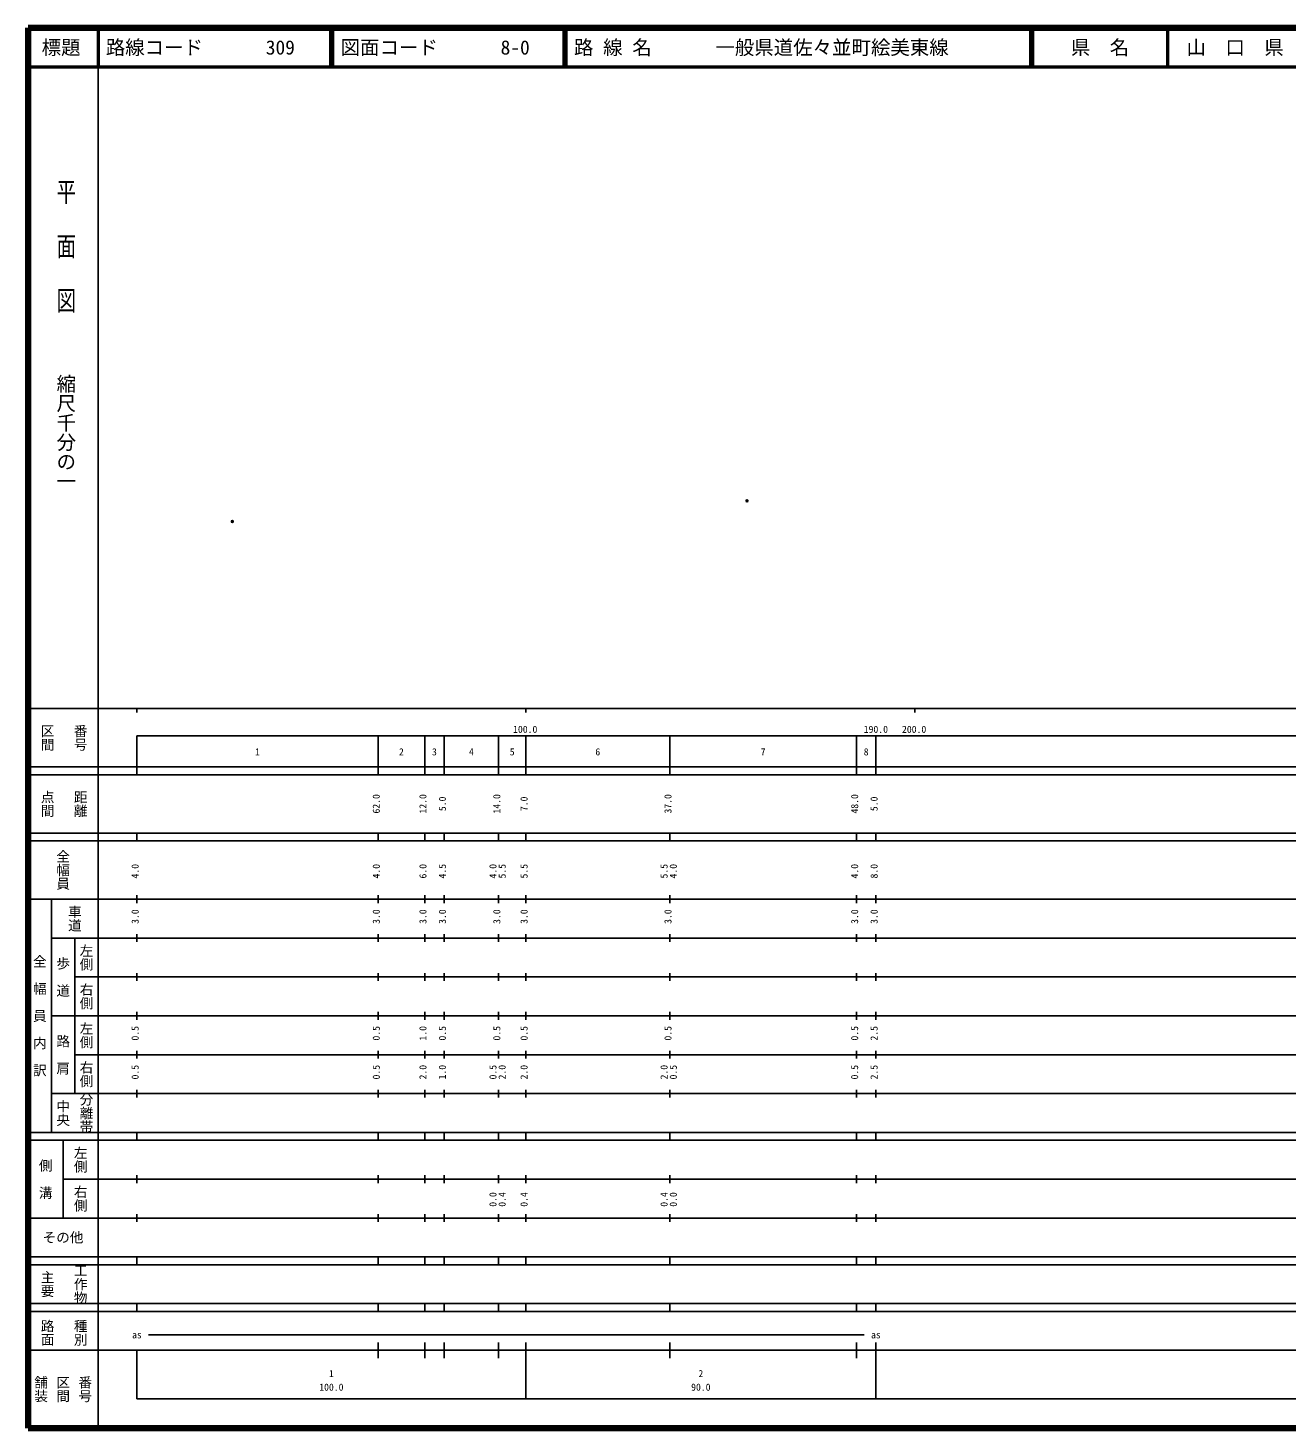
# Model space of a CAD drawing. Units: millimetres on the paper. Extents: x 40 to 680, y 20 to 380.
# Drawn here: x 40 to 363.7, y 20 to 380 of the extents above; entities that cross this region are included whole.
import ezdxf
from ezdxf.enums import TextEntityAlignment as Align

# ---------------------------------------------------------------- set-up
doc = ezdxf.new("R2010")
doc.units = ezdxf.units.MM
doc.header["$PDMODE"] = 32
doc.header["$PDSIZE"] = 0.5
doc.layers.add('M-OTRS', color=6, linetype='Continuous')
doc.layers.add('M-TTL-TXT', color=7, linetype='Continuous')
for name, color, linetype, lineweight in [('M-TTL', 2, 'Continuous', 140), ('M-TTL-BAND', 7, 'Continuous', 25), ('M-TTL-LINE', 7, 'Continuous', 50)]:
    doc.layers.add(name, color=color, linetype=linetype, lineweight=lineweight)
doc.styles.add('@ＭＳ ゴシック', font='')
doc.styles.add('ＭＳ ゴシック', font='')
doc.styles.get('@ＭＳ ゴシック').set_extended_font_data('@MS Gothic')
doc.styles.get('ＭＳ ゴシック').set_extended_font_data('MS Gothic')

msp = doc.modelspace()

# ---------------------------------------------------------------- linework, layer by layer
at = {"layer": 'M-OTRS'}
for p in [(224.865, 258.422), (92.541, 253.105)]:
    msp.add_point(p, dxfattribs=at)
at = {"layer": 'M-TTL'}
for p, q in [((40, 380), (40, 20)), ((680, 380), (40, 380)), ((40, 20), (680, 20))]:
    msp.add_line(p, q, dxfattribs=at)
at = {"layer": 'M-TTL-BAND'}
for p, q in [((58, 370), (58, 20)), ((40, 205), (579, 205)), ((68, 205), (68, 204)), ((168, 205), (168, 204)), ((268, 205), (268, 204)), ((68, 198), (579, 198)), ((68, 198), (68, 188)), ((130, 188), (130, 198)), ((142, 188), (142, 198)), ((147, 188), (147, 198)), ((161, 188), (161, 198)), ((168, 188), (168, 198)), ((205, 188), (205, 198)), ((253, 188), (253, 198)), ((258, 188), (258, 198)), ((40, 190), (579, 190)), ((40, 188), (579, 188)), ((40, 173), (579, 173)), ((68, 171), (68, 173)), ((130, 171), (130, 173)), ((142, 171), (142, 173)), ((147, 171), (147, 173)), ((161, 171), (161, 173)), ((168, 171), (168, 173)), ((205, 171), (205, 173)), ((253, 171), (253, 173)), ((258, 171), (258, 173)), ((40, 171), (579, 171)), ((40, 156), (579, 156)), ((46, 96), (46, 156)), ((68, 155), (68, 157)), ((130, 155), (130, 157)), ((142, 155), (142, 157)), ((147, 155), (147, 157)), ((161, 155), (161, 157)), ((168, 155), (168, 157)), ((205, 155), (205, 157)), ((253, 155), (253, 157)), ((258, 155), (258, 157)), ((46, 146), (579, 146)), ((52, 146), (52, 106)), ((68, 145), (68, 147)), ((130, 145), (130, 147)), ((142, 145), (142, 147)), ((147, 145), (147, 147)), ((161, 145), (161, 147)), ((168, 145), (168, 147)), ((205, 145), (205, 147)), ((253, 145), (253, 147)), ((258, 145), (258, 147)), ((68, 135), (68, 137)), ((130, 135), (130, 137)), ((142, 135), (142, 137)), ((147, 135), (147, 137)), ((161, 135), (161, 137)), ((168, 135), (168, 137)), ((205, 135), (205, 137)), ((253, 135), (253, 137)), ((258, 135), (258, 137)), ((52, 136), (579, 136)), ((46, 126), (579, 126)), ((68, 125), (68, 127)), ((130, 125), (130, 127)), ((142, 125), (142, 127)), ((147, 125), (147, 127)), ((161, 125), (161, 127)), ((168, 125), (168, 127)), ((205, 125), (205, 127)), ((253, 125), (253, 127)), ((258, 125), (258, 127)), ((52, 116), (579, 116)), ((68, 115), (68, 117)), ((130, 115), (130, 117)), ((142, 115), (142, 117)), ((147, 115), (147, 117)), ((161, 115), (161, 117)), ((168, 115), (168, 117)), ((205, 115), (205, 117)), ((253, 115), (253, 117)), ((258, 115), (258, 117)), ((46, 106), (579, 106)), ((68, 105), (68, 107)), ((130, 105), (130, 107)), ((142, 105), (142, 107)), ((147, 105), (147, 107)), ((161, 105), (161, 107)), ((168, 105), (168, 107)), ((205, 105), (205, 107)), ((253, 105), (253, 107)), ((258, 105), (258, 107)), ((40, 96), (579, 96)), ((40, 94), (579, 94)), ((49, 94), (49, 74)), ((68, 94), (68, 96)), ((130, 94), (130, 96)), ((142, 94), (142, 96)), ((147, 94), (147, 96)), ((161, 94), (161, 96)), ((168, 94), (168, 96)), ((205, 94), (205, 96)), ((253, 94), (253, 96)), ((258, 94), (258, 96)), ((49, 84), (579, 84)), ((68, 83), (68, 85)), ((130, 83), (130, 85)), ((142, 83), (142, 85)), ((147, 83), (147, 85)), ((161, 83), (161, 85)), ((168, 83), (168, 85)), ((205, 83), (205, 85)), ((253, 83), (253, 85)), ((258, 83), (258, 85)), ((40, 74), (579, 74)), ((68, 73), (68, 75)), ((130, 73), (130, 75)), ((142, 73), (142, 75)), ((147, 73), (147, 75)), ((161, 73), (161, 75)), ((168, 73), (168, 75)), ((205, 73), (205, 75)), ((253, 73), (253, 75)), ((258, 73), (258, 75)), ((40, 64), (579, 64)), ((40, 62), (579, 62)), ((68, 62), (68, 64)), ((130, 62), (130, 64)), ((142, 62), (142, 64)), ((147, 62), (147, 64)), ((161, 62), (161, 64)), ((168, 62), (168, 64)), ((205, 62), (205, 64)), ((253, 62), (253, 64)), ((258, 62), (258, 64)), ((40, 52), (579, 52)), ((68, 50), (68, 52)), ((130, 50), (130, 52)), ((142, 50), (142, 52)), ((147, 50), (147, 52)), ((161, 50), (161, 52)), ((168, 50), (168, 52)), ((205, 50), (205, 52)), ((253, 50), (253, 52)), ((258, 50), (258, 52)), ((40, 50), (579, 50)), ((71, 44), (255, 44)), ((40, 40), (579, 40)), ((68, 40), (68, 27.5)), ((130, 38), (130, 42)), ((142, 38), (142, 42)), ((147, 38), (147, 42)), ((161, 38), (161, 42)), ((168, 27.5), (168, 42)), ((205, 38), (205, 42)), ((253, 38), (253, 42)), ((258, 27.5), (258, 42)), ((68, 27.5), (579, 27.5))]:
    msp.add_line(p, q, dxfattribs=at)
at = {"layer": 'M-TTL-LINE'}
for p, q in [((58, 380), (58, 370)), ((117.75, 380), (117.75, 370)), ((118.25, 380), (118.25, 370)), ((177.75, 380), (177.75, 370)), ((178.25, 380), (178.25, 370)), ((297.75, 380), (297.75, 370)), ((298.25, 380), (298.25, 370)), ((333, 380), (333, 370)), ((40, 370), (680, 370))]:
    msp.add_line(p, q, dxfattribs=at)

# ---------------------------------------------------------------- texts
at = {"layer": 'M-TTL-BAND', "style": '@ＭＳ ゴシック', "width": 1.4}
msp.add_text('平  面  図', height=3.666, rotation=270, dxfattribs=at).set_placement((49.777, 306.475), align=Align.MIDDLE_RIGHT)
at = {"layer": 'M-TTL-BAND', "style": '@ＭＳ ゴシック'}
msp.add_text('縮尺千分の一', height=3.666, rotation=270, dxfattribs=at).set_placement((49.777, 261.03), align=Align.MIDDLE_RIGHT)
for s, p in [('区間', (45, 197.5)), ('番号', (53.5, 197.5)), ('点間', (45, 180.5)), ('距離', (53.5, 180.5)), ('全幅員', (49, 163.5)), ('車道', (52, 151)), ('左側', (55, 141)), ('全\u3000幅\u3000員\u3000内\u3000訳', (43, 126)), ('歩\u3000道', (49, 136)), ('右側', (55, 131)), ('左側', (55, 121)), ('路\u3000肩', (49, 116)), ('右側', (55, 111)), ('分離帯', (55, 101)), ('中央', (49, 101)), ('左側', (53.5, 89)), ('側\u3000溝', (44.5, 84)), ('右側', (53.5, 79)), ('工作物', (53.5, 57)), ('主要', (45, 57)), ('路面', (45, 44.5)), ('種別', (53.5, 44.5)), ('舗装', (43.333, 30)), ('区間', (49, 30)), ('番号', (54.667, 30))]:
    msp.add_text(s, height=2.566, rotation=270, dxfattribs=at).set_placement(p, align=Align.MIDDLE_CENTER)
at = {"layer": 'M-TTL-BAND', "style": 'ＭＳ ゴシック'}
for s, p in [('100.0', (167.844, 198.195)), ('190.0', (258, 198.195)), ('200.0', (267.844, 198.195)), ('1', (99, 192.405)), ('2', (136, 192.405)), ('3', (144.5, 192.405)), ('4', (154, 192.405)), ('5', (164.5, 192.405)), ('6', (186.5, 192.405)), ('7', (229, 192.405)), ('8', (255.5, 192.405)), ('as', (68, 42.5)), ('as', (258, 42.5)), ('1', (118, 32.523)), ('2', (213, 32.523)), ('100.0', (118, 29.033)), ('90.0', (213, 29.033))]:
    msp.add_text(s, height=1.833, dxfattribs=at).set_placement(p, align=Align.BOTTOM_CENTER)
for s, p in [('62.0', (131, 180.5)), ('12.0', (143, 180.5)), ('5.0', (148, 180.5)), ('14.0', (162, 180.5)), ('7.0', (169, 180.5)), ('37.0', (206, 180.5)), ('48.0', (254, 180.5)), ('5.0', (259, 180.5)), ('4.0', (69, 163.174)), ('4.0', (131, 163.174)), ('6.0', (143, 163.174)), ('4.5', (148, 163.174)), ('4.0', (161, 163.174)), ('5.5', (163.37, 163.174)), ('5.5', (169, 163.174)), ('5.5', (205, 163.174)), ('4.0', (207.37, 163.174)), ('4.0', (254, 163.174)), ('8.0', (259, 163.174)), ('3.0', (69, 151.5)), ('3.0', (131, 151.5)), ('3.0', (143, 151.5)), ('3.0', (148, 151.5)), ('3.0', (162, 151.5)), ('3.0', (169, 151.5)), ('3.0', (206, 151.5)), ('3.0', (254, 151.5)), ('3.0', (259, 151.5)), ('0.5', (69, 121.5)), ('0.5', (131, 121.5)), ('1.0', (143, 121.5)), ('0.5', (148, 121.5)), ('0.5', (162, 121.5)), ('0.5', (169, 121.5)), ('0.5', (206, 121.5)), ('0.5', (254, 121.5)), ('2.5', (259, 121.5)), ('0.5', (69, 111.5)), ('0.5', (131, 111.5)), ('2.0', (143, 111.5)), ('1.0', (148, 111.5)), ('0.5', (161, 111.5)), ('2.0', (163.37, 111.5)), ('2.0', (169, 111.5)), ('2.0', (205, 111.5)), ('0.5', (207.37, 111.5)), ('0.5', (254, 111.5)), ('2.5', (259, 111.5)), ('0.0', (161, 78.764)), ('0.4', (163.37, 78.764)), ('0.4', (169, 78.764)), ('0.4', (205, 78.764)), ('0.0', (207.37, 78.764))]:
    msp.add_text(s, height=1.833, rotation=90, dxfattribs=at).set_placement(p, align=Align.BOTTOM_CENTER)
msp.add_text('その他', height=2.566, dxfattribs=at).set_placement((49, 69), align=Align.MIDDLE_CENTER)
at = {"layer": 'M-TTL-TXT', "style": 'ＭＳ ゴシック'}
for s, p in [('標題', (48.5, 375)), ('県\u3000名', (315.625, 375)), ('山\u3000口\u3000県', (350.375, 375))]:
    msp.add_text(s, height=3.666, dxfattribs=at).set_placement(p, align=Align.MIDDLE_CENTER)
for s, p in [('路線コード', (60, 375)), ('309', (101.142, 375)), ('図面コード', (120.38, 375)), ('8-0', (161.521, 375)), ('路 線 名', (180.38, 375)), ('一般県道佐々並町絵美東線', (216.734, 375))]:
    msp.add_text(s, height=3.666, dxfattribs=at).set_placement(p, align=Align.MIDDLE_LEFT)

doc.saveas('drawing.dxf')
